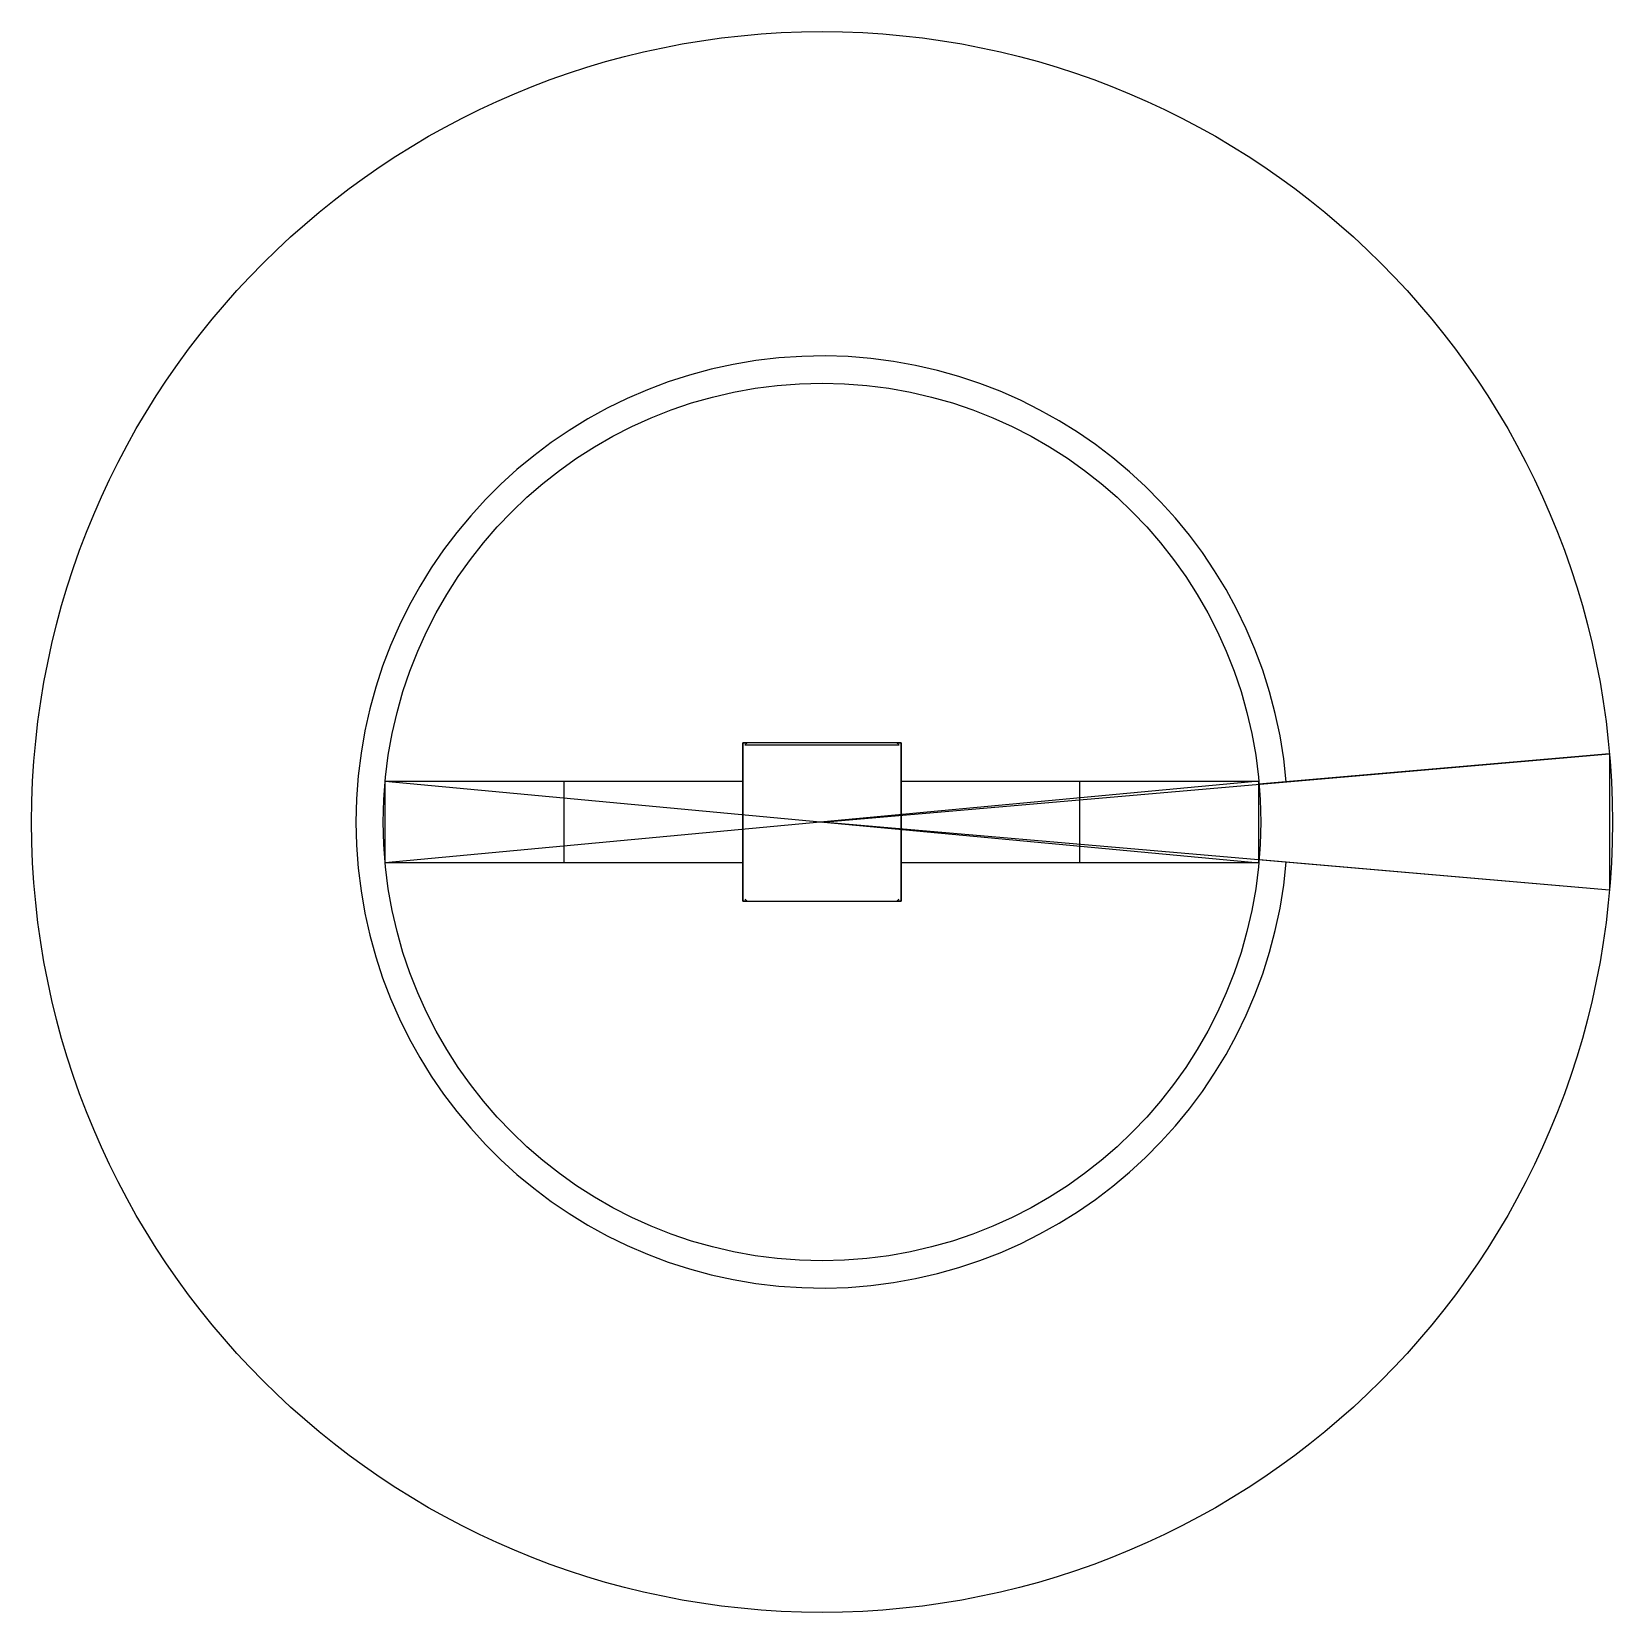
# Model space of a CAD drawing. Header units: millimetres. Extents: x -29 to 29, y -29 to 29.
import ezdxf

# ---------------------------------------------------------------- set-up
doc = ezdxf.new("R2010")
doc.units = ezdxf.units.MM
doc.layers.get('0').update_dxf_attribs({"linetype": 'CONTINUOUS'})

msp = doc.modelspace()

# ---------------------------------------------------------------- linework, layer by layer
for p, q in [((-2.9, -2.9), (-2.9, 2.9)), ((-2.9, 2.9), (-2.755, 2.9)), ((2.755, 2.9), (2.9, 2.9)), ((2.9, 2.9), (2.9, -2.9)), ((-2.828, 2.828), (2.828, 2.828)), ((28.892, 2.5), (16.03, 1.387)), ((-16.03, 1.5), (-2.9, 1.5)), ((-9.465, -1.5), (-9.465, 1.5)), ((2.9, 1.5), (16.03, 1.5)), ((9.465, -1.5), (9.465, 1.5)), ((-2.9, -1.5), (-16.03, -1.5)), ((16.03, -1.5), (2.9, -1.5)), ((28.892, -2.5), (16.04, -1.388)), ((-2.755, -2.9), (-2.9, -2.9)), ((2.9, -2.9), (2.755, -2.9))]:
    msp.add_line(p, q)
for points in [[(-2.9, 2.9), (-2.9, -2.9), (2.9, -2.9), (2.9, 2.9)], [(28.892, 2.5), (28.892, -2.5), (0, 0)], [(16.03, -1.5), (16.03, 1.5), (-16.03, -1.5), (-16.03, 1.5)]]:
    msp.add_lwpolyline(points, close=True)
for radius in [29, 29, 16.1]:
    msp.add_circle((0, 0), radius)
for radius, start, end in [(17.1, 4.94543, 355.05457), (4, 133.53115, 135), (4, 45, 46.46885), (4, 225, 226.46885), (4, 313.53115, 315)]:
    msp.add_arc((0, 0), radius, start, end)

doc.saveas('drawing.dxf')
